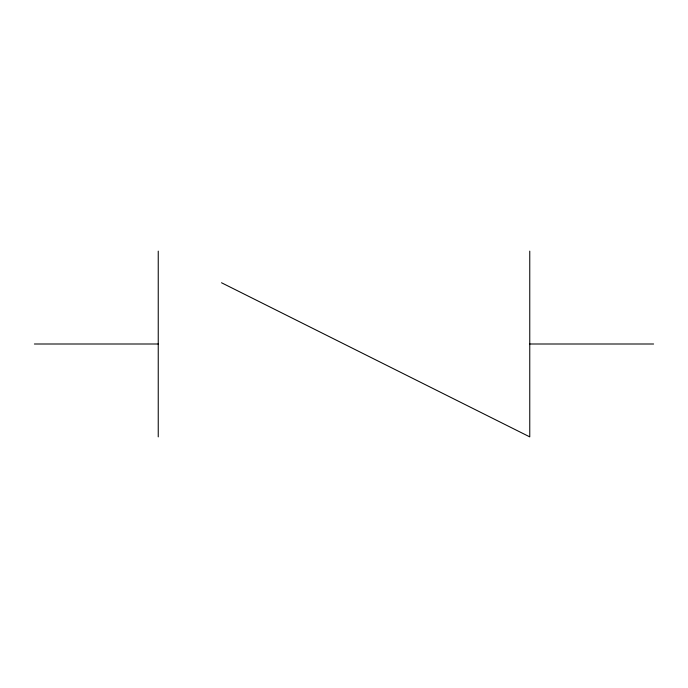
<?xml version="1.0" encoding="UTF-8"?>
<svg xmlns="http://www.w3.org/2000/svg" width="688" height="688" viewBox="0 0 688 688"><rect width="100%" height="100%" fill="white"/><g stroke="black" fill="none" stroke-linecap="round" stroke-linejoin="round"><path stroke-width="1.03" d="M34.4 344L158.24 344M529.76 344L653.6 344M221.51 282.759L529.76 436.88L529.76 251.12M158.24 251.12L158.24 436.88"/></g></svg>
